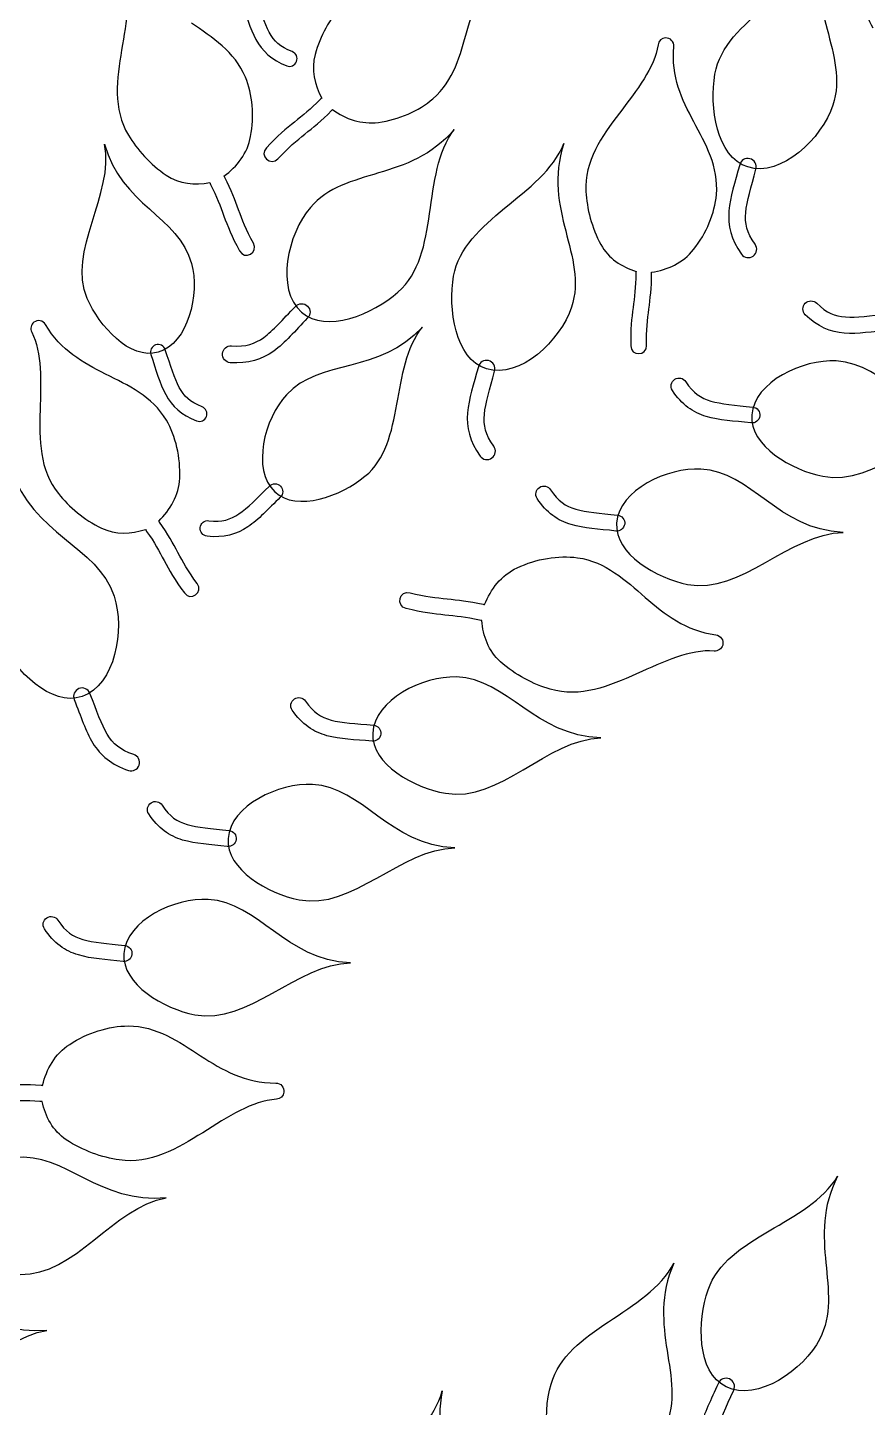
# Model space of a CAD drawing. Extents: x 5.1 to 86.3, y 5.1 to 86.3.
# Drawn here: x 50.46 to 55.54, y 55.99 to 64.34 of the extents above; entities that cross this region are included whole.
import ezdxf

# ---------------------------------------------------------------- set-up
doc = ezdxf.new("R2010")
doc.units = 0
doc.layers.add('View004', color=7, linetype='CONTINUOUS')

msp = doc.modelspace()

# ---------------------------------------------------------------- linework, layer by layer
at = {"layer": 'View004', "color": 1}
for p, q in [((54.318549, 64.276785), (54.318556, 64.276798)), ((54.828798, 63.545882), (54.828798, 63.545882)), ((54.816189, 63.495764), (54.816189, 63.495764)), ((52.116455, 62.617597), (52.116455, 62.617597)), ((52.152823, 62.654314), (52.152823, 62.654314)), ((50.497378, 62.556452), (50.497417, 62.556489)), ((51.233757, 62.419479), (51.233757, 62.419479)), ((51.249138, 62.375484), (51.249138, 62.375484)), ((53.235232, 62.2742), (53.235232, 62.2742)), ((53.247842, 62.324318), (53.247842, 62.324318)), ((54.840333, 61.99565), (54.840333, 61.99565)), ((54.88914, 61.989452), (54.88914, 61.989452)), ((51.954914, 61.5316), (51.954914, 61.5316)), ((51.989858, 61.564488), (51.989858, 61.564488)), ((54.022498, 61.341913), (54.022498, 61.341913)), ((54.071305, 61.335714), (54.071305, 61.335714)), ((54.664197, 60.603451), (54.664207, 60.60352)), ((50.769714, 60.340399), (50.769714, 60.340399)), ((50.789199, 60.292534), (50.789199, 60.292534)), ((52.547175, 60.070803), (52.547175, 60.070803)), ((52.59644, 60.065633), (52.59644, 60.065633)), ((51.672404, 59.433576), (51.672404, 59.433576)), ((51.721211, 59.427378), (51.721211, 59.427378)), ((51.041828, 58.738055), (51.041828, 58.738055)), ((51.090635, 58.731856), (51.090635, 58.731856)), ((52.010233, 57.898425), (52.010236, 57.89844)), ((54.684524, 56.116784), (54.684524, 56.116784)), ((54.7048, 56.16432), (54.7048, 56.16432))]:
    msp.add_line(p, q, dxfattribs=at)
for points in [[(54.617512, 64.057567), (54.678731, 64.399534), (55.157127, 64.54225), (55.284293, 64.858569)], [(55.284293, 64.858569), (55.151315, 64.461283), (55.432195, 64.176365), (55.330793, 63.869826)], [(53.119111, 64.321713), (53.161929, 64.469188), (53.209101, 64.612527), (53.347991, 64.732782)], [(51.043281, 64.678612), (51.089846, 64.544192), (51.057341, 64.377181), (51.028294, 64.203518)], [(55.481279, 64.657297), (55.486979, 64.556231), (55.516733, 64.437113), (55.572007, 64.336662)], [(50.488422, 64.582856), (50.349738, 64.536215), (50.234265, 64.404724), (50.111199, 64.271868)], [(51.921427, 64.310821), (51.8919, 64.364847), (51.870431, 64.440571), (51.837859, 64.537979)], [(51.750872, 64.509204), (51.78253, 64.414572), (51.802783, 64.335313), (51.840278, 64.266791)], [(52.356066, 64.470597), (52.289984, 64.393919), (52.228662, 64.287551), (52.198669, 64.176889)], [(51.776883, 64.038957), (51.711379, 64.195537), (51.577147, 64.278739), (51.450697, 64.365876)], [(52.05998, 64.193546), (51.985392, 64.222068), (51.950938, 64.256791), (51.921427, 64.310821)], [(52.911724, 63.909082), (53.039662, 64.020617), (53.076291, 64.174238), (53.119111, 64.321713)], [(54.318556, 64.276798), (54.295581, 64.275734), (54.276543, 64.258581), (54.273207, 64.235811)], [(54.368307, 64.224459), (54.370967, 64.253354), (54.347528, 64.277971), (54.318549, 64.276785)], [(51.028294, 64.203518), (50.999246, 64.029854), (50.974318, 63.846713), (51.068802, 63.688631)], [(51.840278, 64.266791), (51.877706, 64.19825), (51.935808, 64.142567), (52.026986, 64.107701)], [(52.086405, 64.134126), (52.095516, 64.157832), (52.083685, 64.184435), (52.05998, 64.193546)], [(54.273207, 64.235811), (54.252117, 64.095125), (54.145856, 63.962243), (54.039578, 63.821859)], [(54.489109, 63.769738), (54.417494, 63.905585), (54.351891, 64.041478), (54.368307, 64.224459)], [(52.026986, 64.107701), (52.050691, 64.09859), (52.077294, 64.110421), (52.086405, 64.134126)], [(52.198669, 64.176889), (52.173734, 64.084888), (52.195021, 63.992817), (52.239337, 63.912564)], [(51.808765, 63.680555), (51.831641, 63.80277), (51.820157, 63.935567), (51.776883, 64.038957)], [(54.816189, 63.495764), (54.626496, 63.554685), (54.582507, 63.862042), (54.617512, 64.057567)], [(52.228872, 63.904059), (52.113954, 63.785428), (52.038597, 63.756251), (51.903983, 63.611594)], [(52.239337, 63.912564), (52.235537, 63.910132), (52.231965, 63.90732), (52.228872, 63.904059)], [(52.581659, 63.765817), (52.704851, 63.782651), (52.827252, 63.835418), (52.911724, 63.909082)], [(55.330793, 63.869826), (55.264195, 63.668491), (55.018707, 63.432859), (54.816189, 63.495764)], [(51.973987, 63.545953), (52.100607, 63.682043), (52.173605, 63.709375), (52.297301, 63.83699)], [(52.297301, 63.83699), (52.299429, 63.83889), (52.301329, 63.841018), (52.303077, 63.843222)], [(52.303077, 63.843222), (52.383326, 63.786556), (52.478931, 63.751782), (52.581659, 63.765817)], [(54.039578, 63.821859), (53.933299, 63.681476), (53.826273, 63.530786), (53.836654, 63.346916)], [(53.040625, 63.72316), (52.769408, 63.403846), (52.380277, 63.496847), (52.170389, 63.251499)], [(52.700026, 62.738175), (52.96102, 62.96746), (52.835695, 63.450703), (53.040625, 63.72316)], [(54.62646, 63.328821), (54.641052, 63.497923), (54.56072, 63.633892), (54.489109, 63.769738)], [(50.820689, 62.699875), (50.697045, 62.987744), (50.986411, 63.332658), (50.925153, 63.633949)], [(50.925153, 63.633949), (51.022224, 63.268809), (51.375134, 63.1937), (51.450937, 62.912561)], [(51.068802, 63.688631), (51.120732, 63.601739), (51.202337, 63.510007), (51.297894, 63.44665)], [(51.647464, 63.440594), (51.726544, 63.498878), (51.78969, 63.578643), (51.808765, 63.680555)], [(51.903983, 63.611594), (51.858163, 63.564877), (51.930302, 63.497229), (51.973987, 63.545953)], [(53.036556, 62.836002), (53.097774, 63.17797), (53.57617, 63.320686), (53.703337, 63.637005)], [(53.703337, 63.637005), (53.570358, 63.239718), (53.851239, 62.954801), (53.749837, 62.648262)], [(54.828798, 63.545882), (54.801597, 63.552723), (54.773984, 63.536289), (54.767023, 63.509118)], [(54.860271, 63.521925), (54.853435, 63.533823), (54.842088, 63.542461), (54.828798, 63.545882)], [(51.297894, 63.44665), (51.377339, 63.393975), (51.471418, 63.385121), (51.561558, 63.401894)], [(51.651568, 63.43307), (51.650428, 63.43573), (51.64906, 63.438162), (51.647464, 63.440594)], [(54.767023, 63.509118), (54.738577, 63.402188), (54.708955, 63.31645), (54.701848, 63.23013)], [(54.803847, 63.221367), (54.809483, 63.289404), (54.835822, 63.372611), (54.865116, 63.48267)], [(54.865116, 63.48267), (54.868854, 63.495873), (54.867107, 63.510026), (54.860271, 63.521925)], [(51.561558, 63.401894), (51.562698, 63.397562), (51.564218, 63.393253), (51.566346, 63.389285)], [(51.566346, 63.389285), (51.642689, 63.242824), (51.646616, 63.16211), (51.741445, 62.988749)], [(51.825809, 63.034479), (51.736588, 63.197552), (51.733668, 63.275444), (51.651568, 63.43307)], [(53.836654, 63.346916), (53.842354, 63.24585), (53.872108, 63.126732), (53.927383, 63.026281)], [(54.488473, 62.996515), (54.56542, 63.094181), (54.61684, 63.217156), (54.62646, 63.328821)], [(52.170389, 63.251499), (52.032532, 63.090357), (51.957861, 62.758377), (52.116455, 62.617597)], [(54.701848, 63.23013), (54.694667, 63.143832), (54.714474, 63.056822), (54.777606, 62.968897)], [(54.860543, 63.028235), (54.808899, 63.100162), (54.798192, 63.153335), (54.803847, 63.221367)], [(51.741445, 62.988749), (51.771328, 62.930533), (51.858274, 62.977661), (51.825809, 63.034479)], [(53.927383, 63.026281), (53.973332, 62.942766), (54.052574, 62.891286), (54.140212, 62.864339)], [(54.848744, 62.957097), (54.871647, 62.973483), (54.876929, 63.005333), (54.860543, 63.028235)], [(54.234275, 62.858738), (54.331368, 62.873695), (54.424306, 62.915077), (54.488473, 62.996515)], [(54.777606, 62.968897), (54.793992, 62.945994), (54.825842, 62.940711), (54.848744, 62.957097)], [(51.450937, 62.912561), (51.500728, 62.72791), (51.432847, 62.428642), (51.249138, 62.375484)], [(54.140212, 62.864339), (54.139224, 62.859931), (54.13854, 62.85547), (54.138616, 62.850955)], [(54.23443, 62.850203), (54.234633, 62.853091), (54.234579, 62.855903), (54.234275, 62.858738)], [(53.235232, 62.2742), (53.04554, 62.333121), (53.001551, 62.640478), (53.036556, 62.836002)], [(54.138616, 62.850955), (54.13832, 62.685791), (54.104362, 62.612463), (54.107972, 62.414894)], [(54.203924, 62.416262), (54.200504, 62.602116), (54.234058, 62.672479), (54.23443, 62.850203)], [(51.249138, 62.375484), (51.077064, 62.325692), (50.891383, 62.535281), (50.820689, 62.699875)], [(52.116455, 62.617597), (52.265004, 62.485734), (52.5508, 62.607077), (52.700026, 62.738175)], [(55.163908, 62.671437), (55.182914, 62.690605), (55.213859, 62.690736), (55.233026, 62.671731)], [(51.888005, 62.465095), (51.943317, 62.505113), (52.000902, 62.570695), (52.079939, 62.652696)], [(52.079939, 62.652696), (52.089305, 62.662725), (52.102321, 62.668551), (52.11604, 62.668856)], [(52.11604, 62.668856), (52.129759, 62.66916), (52.143021, 62.663917), (52.152823, 62.654314)], [(52.152823, 62.654314), (52.172748, 62.634573), (52.172968, 62.60244), (52.153316, 62.582428)], [(53.749837, 62.648262), (53.683239, 62.446927), (53.437751, 62.211295), (53.235232, 62.2742)], [(55.164202, 62.602319), (55.145034, 62.621325), (55.144903, 62.65227), (55.163908, 62.671437)], [(55.233026, 62.671731), (55.293195, 62.611869), (55.341874, 62.593612), (55.407114, 62.588566)], [(55.407114, 62.588566), (55.472356, 62.583501), (55.555117, 62.595708), (55.663737, 62.606608)], [(50.497417, 62.556489), (50.479329, 62.542284), (50.473811, 62.517242), (50.48433, 62.496776)], [(50.568279, 62.542787), (50.553656, 62.567852), (50.520277, 62.574258), (50.497378, 62.556452)], [(50.930844, 62.242936), (50.793621, 62.311868), (50.661258, 62.384335), (50.568279, 62.542787)], [(52.153316, 62.582428), (52.076518, 62.502771), (52.018464, 62.433069), (51.948266, 62.382335)], [(52.848513, 62.527452), (52.586435, 62.239966), (52.228357, 62.338936), (52.025599, 62.118091)], [(52.50038, 61.624496), (52.75004, 61.828771), (52.649473, 62.28129), (52.848513, 62.527452)], [(55.399818, 62.490709), (55.317061, 62.497102), (55.237754, 62.529143), (55.164202, 62.602319)], [(50.48433, 62.496776), (50.54893, 62.370029), (50.539673, 62.200135), (50.534763, 62.024129)], [(51.693392, 62.413714), (51.781663, 62.406721), (51.832707, 62.425064), (51.888005, 62.465095)], [(55.673774, 62.509744), (55.568243, 62.499168), (55.482585, 62.484242), (55.399818, 62.490709)], [(51.233757, 62.419479), (51.20988, 62.411128), (51.197245, 62.385048), (51.205491, 62.361135)], [(51.205491, 62.361135), (51.237148, 62.266503), (51.257402, 62.187244), (51.294897, 62.118722)], [(51.269345, 62.417062), (51.258292, 62.422628), (51.245461, 62.423499), (51.233757, 62.419479)], [(51.292478, 62.38991), (51.288738, 62.401707), (51.280398, 62.411496), (51.269345, 62.417062)], [(51.376046, 62.162752), (51.346519, 62.216778), (51.325049, 62.292502), (51.292478, 62.38991)], [(51.68551, 62.31204), (51.657434, 62.314216), (51.636438, 62.338741), (51.638614, 62.366817)], [(51.638614, 62.366817), (51.640791, 62.394894), (51.665315, 62.41589), (51.693392, 62.413714)], [(51.948266, 62.382335), (51.878126, 62.33155), (51.793415, 62.303493), (51.68551, 62.31204)], [(54.107972, 62.414894), (54.107446, 62.349458), (54.206334, 62.350887), (54.203924, 62.416262)], [(53.186067, 62.287554), (53.15762, 62.180624), (53.127999, 62.094886), (53.120891, 62.008566)], [(53.247842, 62.324318), (53.220641, 62.331158), (53.193027, 62.314725), (53.186067, 62.287554)], [(53.279315, 62.300361), (53.272479, 62.312259), (53.261131, 62.320897), (53.247842, 62.324318)], [(53.28416, 62.261105), (53.287898, 62.274309), (53.286151, 62.288462), (53.279315, 62.300361)], [(55.35042, 62.322195), (55.148822, 62.332962), (54.854785, 62.197017), (54.840333, 61.99565)], [(56.210922, 61.938117), (55.812574, 61.957978), (55.657361, 62.305805), (55.35042, 62.322195)], [(51.298856, 61.963936), (51.21246, 62.110031), (51.068067, 62.174), (50.930844, 62.242936)], [(53.222891, 61.999803), (53.228527, 62.06784), (53.254865, 62.151047), (53.28416, 62.261105)], [(54.35983, 62.144136), (54.345207, 62.166606), (54.351567, 62.196675), (54.374036, 62.211299)], [(54.374036, 62.211299), (54.396506, 62.225923), (54.426575, 62.219562), (54.441199, 62.197093)], [(54.441199, 62.197093), (54.487062, 62.126363), (54.530493, 62.098433), (54.592771, 62.079856)], [(51.294897, 62.118722), (51.332324, 62.05018), (51.390427, 61.994498), (51.481604, 61.959631)], [(51.514598, 62.045477), (51.440011, 62.073999), (51.405556, 62.108721), (51.376046, 62.162752)], [(52.025599, 62.118091), (51.892426, 61.973042), (51.812325, 61.667403), (51.954914, 61.5316)], [(54.565172, 61.986385), (54.48617, 62.009942), (54.415894, 62.057675), (54.35983, 62.144136)], [(50.534763, 62.024129), (50.529823, 61.848122), (50.530355, 61.663293), (50.645632, 61.519691)], [(51.541024, 61.986057), (51.550135, 62.009763), (51.538304, 62.036366), (51.514598, 62.045477)], [(54.592771, 62.079856), (54.655048, 62.061261), (54.737953, 62.055761), (54.845689, 62.04357)], [(54.845689, 62.04357), (54.858692, 62.042306), (54.870634, 62.03585), (54.878813, 62.025663)], [(54.878813, 62.025663), (54.886992, 62.015476), (54.890715, 62.00242), (54.88914, 61.989452)], [(51.379677, 61.613314), (51.385529, 61.737512), (51.35592, 61.867471), (51.298856, 61.963936)], [(51.481604, 61.959631), (51.50531, 61.95052), (51.531913, 61.962351), (51.541024, 61.986057)], [(53.120891, 62.008566), (53.113711, 61.922268), (53.133518, 61.835258), (53.19665, 61.747332)], [(53.279587, 61.806671), (53.227942, 61.878598), (53.217236, 61.931771), (53.222891, 61.999803)], [(54.835125, 61.947429), (54.730456, 61.959287), (54.644169, 61.962754), (54.565172, 61.986385)], [(54.840333, 61.99565), (54.826796, 61.807037), (55.084048, 61.661459), (55.269539, 61.624695)], [(54.88914, 61.989452), (54.885773, 61.962963), (54.861628, 61.944179), (54.835125, 61.947429)], [(55.269539, 61.624695), (55.593957, 61.560394), (55.886376, 61.935055), (56.210922, 61.938117)], [(53.267788, 61.735533), (53.29069, 61.751919), (53.295973, 61.783769), (53.279587, 61.806671)], [(53.19665, 61.747332), (53.213036, 61.72443), (53.244885, 61.719147), (53.267788, 61.735533)], [(50.360314, 61.668185), (50.488151, 61.269215), (50.883166, 61.205689), (50.982772, 60.898561)], [(51.252878, 61.353465), (51.323201, 61.422063), (51.374787, 61.509748), (51.379677, 61.613314)], [(51.954914, 61.5316), (52.088472, 61.404398), (52.357634, 61.507698), (52.50038, 61.624496)], [(54.532585, 61.668457), (54.330987, 61.679225), (54.03695, 61.54328), (54.022498, 61.341913)], [(55.393087, 61.28438), (54.994739, 61.30424), (54.839526, 61.652067), (54.532585, 61.668457)], [(50.645632, 61.519691), (50.709008, 61.440758), (50.802444, 61.361109), (50.905801, 61.311483)], [(51.737953, 61.397519), (51.790584, 61.432853), (51.846157, 61.491838), (51.92217, 61.56536)], [(51.92217, 61.56536), (51.931189, 61.574362), (51.943457, 61.579345), (51.956198, 61.579181)], [(51.956198, 61.579181), (51.968939, 61.579017), (51.981075, 61.573719), (51.989858, 61.564488)], [(51.989858, 61.564488), (52.007705, 61.545521), (52.006864, 61.515695), (51.987975, 61.497764)], [(53.541995, 61.490398), (53.527372, 61.512868), (53.533732, 61.542938), (53.556201, 61.557561)], [(53.556201, 61.557561), (53.578671, 61.572185), (53.60874, 61.565825), (53.623364, 61.543355)], [(53.623364, 61.543355), (53.669227, 61.472626), (53.712658, 61.444695), (53.774936, 61.426119)], [(51.987975, 61.497764), (51.914115, 61.426344), (51.857974, 61.363553), (51.79118, 61.318758)], [(53.747337, 61.332647), (53.668335, 61.356204), (53.59806, 61.403937), (53.541995, 61.490398)], [(51.25797, 61.346625), (51.25645, 61.349057), (51.254778, 61.351337), (51.252878, 61.353465)], [(51.503325, 61.314438), (51.506258, 61.340421), (51.5297, 61.359107), (51.555683, 61.356173)], [(51.555683, 61.356173), (51.637369, 61.346811), (51.685335, 61.362171), (51.737953, 61.397519)], [(53.774936, 61.426119), (53.837213, 61.407524), (53.920118, 61.402023), (54.027854, 61.389833)], [(54.027854, 61.389833), (54.040857, 61.388568), (54.052799, 61.382112), (54.060978, 61.371925)], [(54.060978, 61.371925), (54.069157, 61.361738), (54.07288, 61.348683), (54.071305, 61.335714)], [(50.905801, 61.311483), (50.991729, 61.270222), (51.086133, 61.274379), (51.173113, 61.303381)], [(51.173113, 61.303381), (51.174785, 61.299201), (51.176913, 61.295181), (51.179573, 61.291548)], [(51.179573, 61.291548), (51.275316, 61.156965), (51.290296, 61.077556), (51.408046, 60.91887)], [(51.485326, 60.975756), (51.374545, 61.125024), (51.360949, 61.201776), (51.25797, 61.346625)], [(51.54506, 61.262079), (51.519077, 61.265012), (51.500391, 61.288454), (51.503325, 61.314438)], [(51.79118, 61.318758), (51.724438, 61.273913), (51.644915, 61.250635), (51.54506, 61.262079)], [(54.01729, 61.293691), (53.912621, 61.305549), (53.826334, 61.309016), (53.747337, 61.332647)], [(54.022498, 61.341913), (54.008961, 61.153299), (54.266213, 61.007721), (54.451704, 60.970957)], [(54.071305, 61.335714), (54.067938, 61.309225), (54.043793, 61.290441), (54.01729, 61.293691)], [(54.451704, 60.970957), (54.776122, 60.906656), (55.068541, 61.281318), (55.393087, 61.28438)], [(53.420828, 61.070883), (53.536547, 61.125314), (53.671702, 61.148291), (53.785822, 61.132009)], [(53.785822, 61.132009), (53.958646, 61.107378), (54.076239, 60.995327), (54.195733, 60.892042)], [(53.223772, 60.84816), (53.261301, 60.941973), (53.324331, 61.025492), (53.420828, 61.070883)], [(51.408046, 60.91887), (51.445643, 60.865313), (51.525291, 60.923962), (51.485326, 60.975756)], [(52.749719, 60.824631), (52.684033, 60.839292), (52.708413, 60.938045), (52.773378, 60.920451)], [(50.982772, 60.898561), (51.048196, 60.696842), (50.989688, 60.361635), (50.789199, 60.292534)], [(52.773378, 60.920451), (52.95881, 60.873894), (53.037097, 60.891168), (53.21526, 60.850288)], [(54.195733, 60.892042), (54.315227, 60.788756), (54.436161, 60.691477), (54.623317, 60.665452)], [(53.193759, 60.754118), (53.028199, 60.792156), (52.946843, 60.775155), (52.749719, 60.824631)], [(53.21526, 60.850288), (53.218148, 60.849827), (53.221036, 60.849148), (53.223772, 60.84816)], [(53.207546, 60.752674), (53.20291, 60.752668), (53.198266, 60.753046), (53.193759, 60.754118)], [(53.320409, 60.501833), (53.247396, 60.567262), (53.214205, 60.658608), (53.207546, 60.752674)], [(50.789199, 60.292534), (50.601407, 60.227809), (50.384102, 60.449578), (50.296645, 60.627921)], [(54.664207, 60.60352), (54.657823, 60.580743), (54.636201, 60.565649), (54.612611, 60.567595)], [(54.623317, 60.665452), (54.652889, 60.661424), (54.672109, 60.632217), (54.664197, 60.603451)], [(54.612611, 60.567595), (54.466749, 60.579116), (54.308938, 60.503489), (54.143608, 60.429586)], [(53.62062, 60.336501), (53.520678, 60.365677), (53.408229, 60.423135), (53.320409, 60.501833)], [(53.053482, 60.410674), (52.850316, 60.417099), (52.557313, 60.273817), (52.547175, 60.070803)], [(53.92808, 60.042901), (53.526665, 60.054171), (53.36281, 60.400897), (53.053482, 60.410674)], [(54.143608, 60.429586), (53.978278, 60.355684), (53.802446, 60.283421), (53.62062, 60.336501)], [(50.769714, 60.340399), (50.743737, 60.329821), (50.731197, 60.300236), (50.74166, 60.274212)], [(50.74166, 60.274212), (50.78199, 60.171174), (50.808834, 60.084527), (50.854173, 60.010729)], [(50.809261, 60.339705), (50.79671, 60.345253), (50.782452, 60.345504), (50.769714, 60.340399)], [(50.836392, 60.310924), (50.831594, 60.32378), (50.821812, 60.334157), (50.809261, 60.339705)], [(50.94159, 60.06401), (50.905882, 60.122197), (50.877888, 60.204862), (50.836392, 60.310924)], [(52.060245, 60.209749), (52.045033, 60.232047), (52.050777, 60.262455), (52.073075, 60.277667)], [(52.073075, 60.277667), (52.095372, 60.292879), (52.12578, 60.287135), (52.140992, 60.264838)], [(52.270398, 60.055451), (52.190358, 60.077435), (52.118573, 60.123944), (52.060245, 60.209749)], [(52.140992, 60.264838), (52.188707, 60.194645), (52.233037, 60.167481), (52.296133, 60.150145)], [(52.296133, 60.150145), (52.359228, 60.132791), (52.442801, 60.129069), (52.551517, 60.119157)], [(52.551517, 60.119157), (52.564633, 60.118169), (52.576796, 60.111932), (52.585252, 60.101857)], [(52.585252, 60.101857), (52.593708, 60.091782), (52.597741, 60.078721), (52.59644, 60.065633)], [(51.101562, 59.941849), (51.017371, 59.969282), (50.977281, 60.005817), (50.94159, 60.06401)], [(52.542988, 60.02215), (52.437367, 60.031794), (52.350434, 60.033394), (52.270398, 60.055451)], [(52.547175, 60.070803), (52.537678, 59.880647), (52.799817, 59.73974), (52.987339, 59.706795)], [(52.59644, 60.065633), (52.593631, 60.038895), (52.569737, 60.019458), (52.542988, 60.02215)], [(52.987339, 59.706795), (53.315309, 59.649172), (53.601457, 60.032712), (53.92808, 60.042901)], [(50.854173, 60.010729), (50.89944, 59.936907), (50.966887, 59.878477), (51.069804, 59.844941)], [(51.134137, 59.877516), (51.142906, 59.904276), (51.128322, 59.933079), (51.101562, 59.941849)], [(51.069804, 59.844941), (51.096564, 59.836172), (51.125367, 59.850756), (51.134137, 59.877516)], [(52.182491, 59.760121), (51.980893, 59.770888), (51.686856, 59.634943), (51.672404, 59.433576)], [(53.042993, 59.376043), (52.644645, 59.395904), (52.489432, 59.743731), (52.182491, 59.760121)], [(51.191901, 59.582062), (51.177277, 59.604532), (51.183638, 59.634601), (51.206107, 59.649225)], [(51.206107, 59.649225), (51.228576, 59.663849), (51.258646, 59.657488), (51.27327, 59.635019)], [(51.27327, 59.635019), (51.319133, 59.564289), (51.362564, 59.536359), (51.424842, 59.517782)], [(51.397243, 59.424311), (51.318241, 59.447868), (51.247965, 59.495601), (51.191901, 59.582062)], [(51.424842, 59.517782), (51.487118, 59.499187), (51.570023, 59.493687), (51.67776, 59.481496)], [(51.672404, 59.433576), (51.658867, 59.244963), (51.916119, 59.099385), (52.10161, 59.062621)], [(51.67776, 59.481496), (51.690762, 59.480232), (51.702705, 59.473776), (51.710884, 59.463589)], [(51.710884, 59.463589), (51.719063, 59.453402), (51.722786, 59.440346), (51.721211, 59.427378)], [(51.667195, 59.385355), (51.562527, 59.397213), (51.476239, 59.40068), (51.397243, 59.424311)], [(51.721211, 59.427378), (51.717844, 59.400889), (51.693699, 59.382105), (51.667195, 59.385355)], [(52.10161, 59.062621), (52.426028, 58.99832), (52.718447, 59.372981), (53.042993, 59.376043)], [(51.551915, 59.064599), (51.350317, 59.075367), (51.05628, 58.939422), (51.041828, 58.738055)], [(52.412417, 58.680522), (52.014069, 58.700383), (51.858856, 59.048209), (51.551915, 59.064599)], [(50.561325, 58.886541), (50.546702, 58.90901), (50.553062, 58.93908), (50.575531, 58.953703)], [(50.575531, 58.953703), (50.598001, 58.968327), (50.62807, 58.961967), (50.642694, 58.939497)], [(50.642694, 58.939497), (50.688557, 58.868768), (50.731988, 58.840838), (50.794266, 58.822261)], [(50.766667, 58.728789), (50.687665, 58.752346), (50.617389, 58.800079), (50.561325, 58.886541)], [(50.794266, 58.822261), (50.856543, 58.803666), (50.939448, 58.798165), (51.047184, 58.785975)], [(51.047184, 58.785975), (51.060187, 58.78471), (51.072129, 58.778254), (51.080308, 58.768067)], [(51.080308, 58.768067), (51.088487, 58.75788), (51.09221, 58.744825), (51.090635, 58.731856)], [(51.03662, 58.689834), (50.931951, 58.701691), (50.845663, 58.705159), (50.766667, 58.728789)], [(51.041828, 58.738055), (51.028291, 58.549441), (51.285543, 58.403863), (51.471034, 58.367099)], [(51.090635, 58.731856), (51.087268, 58.705368), (51.063123, 58.686583), (51.03662, 58.689834)], [(51.471034, 58.367099), (51.795452, 58.302798), (52.087871, 58.67746), (52.412417, 58.680522)], [(50.713899, 58.18819), (50.820914, 58.258201), (50.951553, 58.299771), (51.066828, 58.299539)], [(51.066828, 58.299539), (51.241398, 58.299211), (51.373446, 58.204621), (51.506157, 58.118978)], [(50.549772, 57.940201), (50.573871, 58.038325), (50.624662, 58.129807), (50.713899, 58.18819)], [(51.506157, 58.118978), (51.638866, 58.033334), (51.772166, 57.95384), (51.961122, 57.954126)], [(50.0937, 57.94907), (50.283807, 57.928786), (50.358927, 57.956792), (50.541047, 57.941113)], [(50.541047, 57.941113), (50.544011, 57.941062), (50.546899, 57.94075), (50.549772, 57.940201)], [(51.961122, 57.954126), (51.990967, 57.954241), (52.014071, 57.928004), (52.010233, 57.898425)], [(50.533139, 57.842886), (50.363895, 57.857508), (50.285698, 57.829343), (50.083607, 57.850889)], [(51.964142, 57.855682), (51.818097, 57.84679), (51.672353, 57.749923), (51.518921, 57.65372)], [(52.010236, 57.89844), (52.00712, 57.874994), (51.987771, 57.857043), (51.964142, 57.855682)], [(50.546994, 57.843339), (50.542434, 57.842689), (50.537752, 57.842427), (50.533139, 57.842886)], [(50.693681, 57.610654), (50.612269, 57.665276), (50.566685, 57.751116), (50.546994, 57.843339)], [(51.013987, 57.488729), (50.910956, 57.503709), (50.791603, 57.544946), (50.693681, 57.610654)], [(51.518921, 57.65372), (51.36549, 57.557518), (51.201432, 57.46148), (51.013987, 57.488729)], [(51.298218, 57.260478), (50.899143, 57.215751), (50.688611, 57.536288), (50.380934, 57.502904)], [(54.575952, 56.702708), (54.689786, 57.030932), (55.184593, 57.097245), (55.359564, 57.389843)], [(55.359564, 57.389843), (55.166217, 57.018176), (55.399194, 56.692917), (55.251197, 56.405958)], [(50.413433, 56.796671), (50.746231, 56.785271), (50.976194, 57.204915), (51.298218, 57.260478)], [(53.62609, 56.132458), (53.720837, 56.466692), (54.211004, 56.561385), (54.368838, 56.863573)], [(54.368838, 56.863573), (54.197211, 56.48139), (54.44853, 56.170085), (54.317302, 55.87508)], [(50.575708, 56.457198), (50.178475, 56.421406), (49.976347, 56.744236), (49.670114, 56.717732)], [(54.684524, 56.116784), (54.50635, 56.204586), (54.510864, 56.515042), (54.575952, 56.702708)], [(49.68713, 56.015765), (50.017341, 55.997257), (50.25475, 56.408981), (50.575708, 56.457198)], [(55.251197, 56.405958), (55.153996, 56.217482), (54.874745, 56.023046), (54.684524, 56.116784)], [(53.768219, 55.553758), (53.585285, 55.631155), (53.571916, 55.941356), (53.62609, 56.132458)], [(54.638044, 56.137647), (54.59326, 56.036467), (54.550621, 55.956402), (54.53013, 55.872248)], [(54.629512, 55.847675), (54.645697, 55.913999), (54.684698, 55.992076), (54.730808, 56.096215)], [(54.7048, 56.16432), (54.679, 56.175322), (54.64916, 56.163399), (54.638044, 56.137647)], [(54.732148, 56.135745), (54.727253, 56.148565), (54.717393, 56.158867), (54.7048, 56.16432)], [(54.730808, 56.096215), (54.736561, 56.108673), (54.737044, 56.122926), (54.732148, 56.135745)], [(52.403512, 55.216025), (52.4226, 55.562904), (52.880037, 55.762859), (52.967706, 56.092318)], [(52.967706, 56.092318), (52.884136, 55.681786), (53.197645, 55.433224), (53.134357, 55.116612)]]:
    msp.add_open_spline(points, degree=3, dxfattribs=at)

doc.saveas('drawing.dxf')
